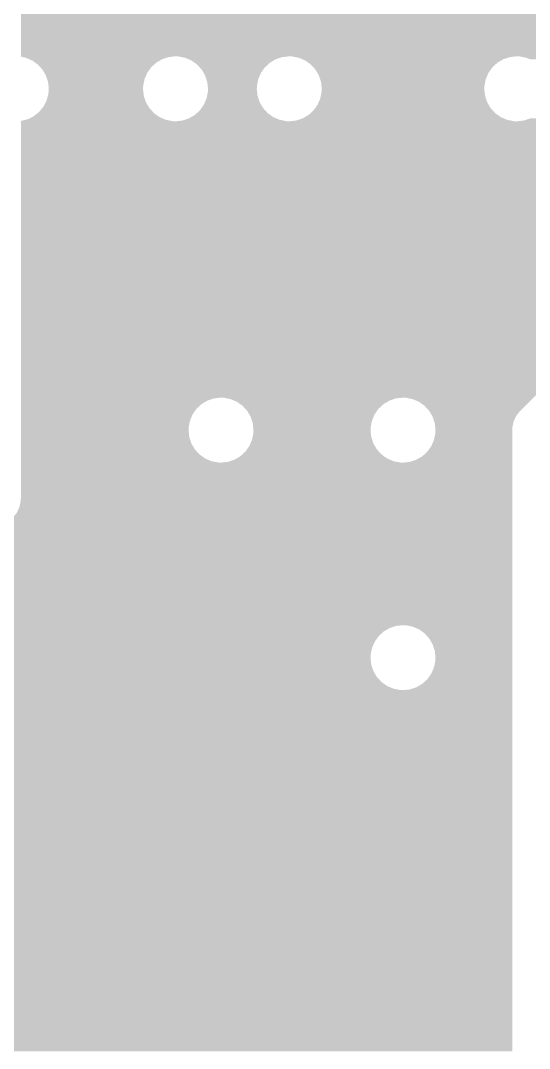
# Model space of a CAD drawing. Extents: x 295 to 953, y 10 to 290.
# Drawn here: x 661.24 to 677.57, y 187.41 to 220.4 of the extents above; entities that cross this region are included whole.
import ezdxf

# ---------------------------------------------------------------- set-up
doc = ezdxf.new("R2010")
doc.units = 0
doc.header["$LTSCALE"] = 5
doc.header["$MEASUREMENT"] = 0
doc.layers.add('PWR', color=7, linetype='CONTINUOUS')

msp = doc.modelspace()

# ---------------------------------------------------------------- linework, layer by layer
at = {"layer": 'PWR'}
for points in [[(661.246, 219.981), (661.246, 220.816), (839.135, 219.981), (839.135, 220.816)], [(661.246, 219.958), (661.246, 219.981), (774.8, 219.958), (775.019, 219.981)], [(661.246, 219.889), (661.246, 219.958), (774.59, 219.889), (774.8, 219.958)], [(661.246, 219.778), (661.246, 219.889), (774.4, 219.778), (774.59, 219.889)], [(661.246, 219.629), (661.246, 219.778), (774.237, 219.629), (774.4, 219.778)], [(661.246, 219.449), (661.246, 219.629), (774.11, 219.449), (774.237, 219.629)], [(661.246, 219.251), (661.246, 219.449), (774.024, 219.251), (774.11, 219.449)], [(661.246, 219.241), (661.246, 219.251), (666.119, 219.241), (666.212, 219.251)], [(661.246, 219.24), (661.246, 219.241), (666.114, 219.24), (666.119, 219.241)], [(661.304, 219.227), (661.246, 219.24), (665.992, 219.227), (666.114, 219.24)], [(661.408, 219.204), (661.304, 219.227), (665.922, 219.204), (665.992, 219.227)], [(661.514, 219.159), (661.408, 219.204), (665.783, 219.159), (665.922, 219.204)], [(661.61, 219.117), (661.514, 219.159), (665.712, 219.117), (665.783, 219.159)], [(661.709, 219.047), (661.61, 219.117), (665.593, 219.047), (665.712, 219.117)], [(661.79, 218.99), (661.709, 219.047), (665.53, 218.99), (665.593, 219.047)], [(666.303, 219.247), (666.212, 219.251), (669.825, 219.247), (669.863, 219.251)], [(666.401, 219.227), (666.303, 219.247), (669.644, 219.227), (669.825, 219.247)], [(666.52, 219.204), (666.401, 219.227), (669.573, 219.204), (669.644, 219.227)], [(666.626, 219.159), (666.52, 219.204), (669.434, 219.159), (669.573, 219.204)], [(666.722, 219.117), (666.626, 219.159), (669.363, 219.117), (669.434, 219.159)], [(666.821, 219.047), (666.722, 219.117), (669.244, 219.047), (669.363, 219.117)], [(666.902, 218.99), (666.821, 219.047), (669.181, 218.99), (669.244, 219.047)], [(669.955, 219.247), (669.863, 219.251), (677.127, 219.247), (677.165, 219.251)], [(670.053, 219.227), (669.955, 219.247), (676.946, 219.227), (677.127, 219.247)], [(670.171, 219.204), (670.053, 219.227), (676.875, 219.204), (676.946, 219.227)], [(670.277, 219.159), (670.171, 219.204), (676.737, 219.159), (676.875, 219.204)], [(670.373, 219.117), (670.277, 219.159), (676.666, 219.117), (676.737, 219.159)], [(670.472, 219.047), (670.373, 219.117), (676.546, 219.047), (676.666, 219.117)], [(670.553, 218.99), (670.472, 219.047), (676.483, 218.99), (676.546, 219.047)], [(677.257, 219.247), (677.165, 219.251), (719.482, 219.247), (719.52, 219.251)], [(677.355, 219.227), (677.257, 219.247), (719.301, 219.227), (719.482, 219.247)], [(677.473, 219.204), (677.355, 219.227), (719.23, 219.204), (719.301, 219.227)], [(677.58, 219.159), (677.473, 219.204), (719.091, 219.159), (719.23, 219.204)], [(661.874, 218.898), (661.79, 218.99), (665.43, 218.898), (665.53, 218.99)], [(661.939, 218.827), (661.874, 218.898), (665.379, 218.827), (665.43, 218.898)], [(662.002, 218.719), (661.939, 218.827), (665.302, 218.719), (665.379, 218.827)], [(662.05, 218.637), (662.002, 218.719), (665.267, 218.637), (665.302, 218.719)], [(666.985, 218.898), (666.902, 218.99), (669.081, 218.898), (669.181, 218.99)], [(667.051, 218.827), (666.985, 218.898), (669.03, 218.827), (669.081, 218.898)], [(667.114, 218.719), (667.051, 218.827), (668.954, 218.719), (669.03, 218.827)], [(667.162, 218.637), (667.114, 218.719), (668.918, 218.637), (668.954, 218.719)], [(670.637, 218.898), (670.553, 218.99), (676.384, 218.898), (676.483, 218.99)], [(670.702, 218.827), (670.637, 218.898), (676.333, 218.827), (676.384, 218.898)], [(670.765, 218.719), (670.702, 218.827), (676.256, 218.719), (676.333, 218.827)], [(670.813, 218.637), (670.765, 218.719), (676.221, 218.637), (676.256, 218.719)], [(662.09, 218.516), (662.05, 218.637), (665.215, 218.516), (665.267, 218.637)], [(662.119, 218.427), (662.09, 218.516), (665.198, 218.427), (665.215, 218.516)], [(662.133, 218.3), (662.119, 218.427), (665.173, 218.3), (665.198, 218.427)], [(667.202, 218.516), (667.162, 218.637), (668.867, 218.516), (668.918, 218.637)], [(667.231, 218.427), (667.202, 218.516), (668.849, 218.427), (668.867, 218.516)], [(667.245, 218.3), (667.231, 218.427), (668.824, 218.3), (668.849, 218.427)], [(670.853, 218.516), (670.813, 218.637), (676.169, 218.516), (676.221, 218.637)], [(670.882, 218.427), (670.853, 218.516), (676.152, 218.427), (676.169, 218.516)], [(670.896, 218.3), (670.882, 218.427), (676.127, 218.3), (676.152, 218.427)], [(662.129, 218.043), (662.143, 218.208), (665.186, 218.043), (665.169, 218.208)], [(662.143, 218.208), (662.133, 218.3), (665.169, 218.208), (665.173, 218.3)], [(667.225, 217.989), (667.25, 218.116), (668.843, 217.989), (668.83, 218.116)], [(667.254, 218.208), (667.245, 218.3), (668.82, 218.208), (668.824, 218.3)], [(667.25, 218.116), (667.254, 218.208), (668.83, 218.116), (668.82, 218.208)], [(670.877, 217.989), (670.902, 218.116), (676.146, 217.989), (676.132, 218.116)], [(670.906, 218.208), (670.896, 218.3), (676.123, 218.208), (676.127, 218.3)], [(670.902, 218.116), (670.906, 218.208), (676.132, 218.116), (676.123, 218.208)], [(661.971, 217.634), (662.046, 217.779), (665.346, 217.634), (665.261, 217.779)], [(662.046, 217.779), (662.072, 217.83), (665.261, 217.779), (665.244, 217.83)], [(662.072, 217.83), (662.115, 217.989), (665.244, 217.83), (665.192, 217.989)], [(662.115, 217.989), (662.129, 218.043), (665.192, 217.989), (665.186, 218.043)], [(667.121, 217.697), (667.156, 217.779), (668.96, 217.697), (668.912, 217.779)], [(667.156, 217.779), (667.208, 217.9), (668.912, 217.779), (668.873, 217.9)], [(667.208, 217.9), (667.225, 217.989), (668.873, 217.9), (668.843, 217.989)], [(670.772, 217.697), (670.807, 217.779), (676.263, 217.697), (676.215, 217.779)], [(670.807, 217.779), (670.859, 217.9), (676.215, 217.779), (676.175, 217.9)], [(670.859, 217.9), (670.877, 217.989), (676.175, 217.9), (676.146, 217.989)], [(661.658, 217.327), (661.783, 217.426), (665.661, 217.327), (665.521, 217.426)], [(661.783, 217.426), (661.83, 217.464), (665.521, 217.426), (665.487, 217.464)], [(661.83, 217.464), (661.933, 217.589), (665.487, 217.464), (665.372, 217.589)], [(661.933, 217.589), (661.971, 217.634), (665.372, 217.589), (665.346, 217.634)], [(666.83, 217.369), (666.894, 217.426), (669.254, 217.369), (669.172, 217.426)], [(666.894, 217.426), (666.993, 217.518), (669.172, 217.426), (669.089, 217.518)], [(666.993, 217.518), (667.044, 217.589), (669.089, 217.518), (669.024, 217.589)], [(667.044, 217.589), (667.121, 217.697), (669.024, 217.589), (668.96, 217.697)], [(670.482, 217.369), (670.545, 217.426), (676.556, 217.369), (676.475, 217.426)], [(670.545, 217.426), (670.644, 217.518), (676.475, 217.426), (676.391, 217.518)], [(670.644, 217.518), (670.695, 217.589), (676.391, 217.518), (676.326, 217.589)], [(670.695, 217.589), (670.772, 217.697), (676.326, 217.589), (676.263, 217.697)], [(661.246, 217.176), (661.39, 217.212), (666.088, 217.176), (665.903, 217.212)], [(661.246, 217.175), (661.246, 217.176), (666.09, 217.175), (666.088, 217.176)], [(661.246, 217.169), (661.246, 217.175), (666.12, 217.169), (666.09, 217.175)], [(661.246, 217.165), (661.246, 217.169), (666.212, 217.165), (666.12, 217.169)], [(661.246, 217.111), (661.246, 217.165), (682.162, 217.111), (682.188, 217.165)], [(661.246, 217.05), (661.246, 217.111), (682.138, 217.05), (682.162, 217.111)], [(661.39, 217.212), (661.46, 217.229), (665.903, 217.212), (665.862, 217.229)], [(661.46, 217.229), (661.601, 217.299), (665.862, 217.229), (665.701, 217.299)], [(661.601, 217.299), (661.658, 217.327), (665.701, 217.299), (665.661, 217.327)], [(666.212, 217.165), (666.25, 217.169), (669.863, 217.165), (669.771, 217.169)], [(666.25, 217.169), (666.431, 217.189), (669.771, 217.169), (669.673, 217.189)], [(666.431, 217.189), (666.502, 217.212), (669.673, 217.189), (669.555, 217.212)], [(666.502, 217.212), (666.64, 217.257), (669.555, 217.212), (669.449, 217.257)], [(666.64, 217.257), (666.711, 217.299), (669.449, 217.257), (669.352, 217.299)], [(666.711, 217.299), (666.83, 217.369), (669.352, 217.299), (669.254, 217.369)], [(669.863, 217.165), (669.901, 217.169), (677.165, 217.165), (677.073, 217.169)], [(669.901, 217.169), (670.082, 217.189), (677.073, 217.169), (676.976, 217.189)], [(670.082, 217.189), (670.153, 217.212), (676.976, 217.189), (676.857, 217.212)], [(670.153, 217.212), (670.291, 217.257), (676.857, 217.212), (676.751, 217.257)], [(670.291, 217.257), (670.362, 217.299), (676.751, 217.257), (676.655, 217.299)], [(670.362, 217.299), (670.482, 217.369), (676.655, 217.299), (676.556, 217.369)], [(677.165, 217.165), (677.21, 217.17), (682.188, 217.165), (682.19, 217.17)], [(677.21, 217.17), (677.385, 217.189), (682.19, 217.17), (682.2, 217.189)], [(677.385, 217.189), (677.502, 217.227), (682.2, 217.189), (682.222, 217.227)], [(677.502, 217.227), (677.594, 217.257), (682.222, 217.227), (682.242, 217.257)], [(661.246, 216.987), (661.246, 217.05), (682.119, 216.987), (682.138, 217.05)], [(661.246, 216.923), (661.246, 216.987), (682.104, 216.923), (682.119, 216.987)], [(661.246, 216.858), (661.246, 216.923), (682.094, 216.858), (682.104, 216.923)], [(661.246, 216.793), (661.246, 216.858), (682.088, 216.793), (682.094, 216.858)], [(661.246, 216.727), (661.246, 216.793), (682.087, 216.727), (682.088, 216.793)], [(661.246, 216.662), (661.246, 216.727), (682.091, 216.662), (682.087, 216.727)], [(661.246, 216.597), (661.246, 216.662), (682.1, 216.597), (682.091, 216.662)], [(661.246, 216.533), (661.246, 216.597), (682.113, 216.533), (682.1, 216.597)], [(661.246, 216.469), (661.246, 216.533), (682.13, 216.469), (682.113, 216.533)], [(661.246, 216.408), (661.246, 216.469), (682.152, 216.408), (682.13, 216.469)], [(661.246, 216.348), (661.246, 216.408), (682.179, 216.348), (682.152, 216.408)], [(661.246, 216.29), (661.246, 216.348), (682.209, 216.29), (682.179, 216.348)], [(661.246, 216.234), (661.246, 216.29), (682.244, 216.234), (682.209, 216.29)], [(661.246, 216.213), (661.246, 216.234), (682.258, 216.213), (682.244, 216.234)], [(661.246, 216.165), (661.246, 216.213), (688.719, 216.165), (688.691, 216.213)], [(661.246, 215.998), (661.246, 216.165), (682.473, 215.998), (682.639, 216.165)], [(661.246, 215.962), (661.246, 215.998), (682.528, 215.962), (682.473, 215.998)], [(661.246, 215.93), (661.246, 215.962), (682.585, 215.93), (682.528, 215.962)], [(661.246, 215.902), (661.246, 215.93), (682.644, 215.902), (682.585, 215.93)], [(661.246, 215.878), (661.246, 215.902), (682.705, 215.878), (682.644, 215.902)], [(661.246, 215.859), (661.246, 215.878), (682.768, 215.859), (682.705, 215.878)], [(661.246, 215.844), (661.246, 215.859), (682.832, 215.844), (682.768, 215.859)], [(661.246, 215.834), (661.246, 215.844), (682.897, 215.834), (682.832, 215.844)], [(661.246, 215.829), (661.246, 215.834), (682.962, 215.829), (682.897, 215.834)], [(661.246, 215.828), (661.246, 215.829), (683.027, 215.828), (682.962, 215.829)], [(661.246, 215.751), (661.246, 215.828), (689.271, 215.751), (689.094, 215.828)], [(661.246, 215.709), (661.246, 215.751), (689.488, 215.709), (689.271, 215.751)], [(661.246, 215.705), (661.246, 215.709), (689.58, 215.705), (689.488, 215.709)], [(661.246, 215.677), (661.246, 215.705), (734, 215.677), (733.99, 215.705)], [(661.246, 215.617), (661.246, 215.677), (734.026, 215.617), (734, 215.677)], [(661.246, 215.559), (661.246, 215.617), (734.057, 215.559), (734.026, 215.617)], [(661.246, 215.504), (661.246, 215.559), (734.092, 215.504), (734.057, 215.559)], [(661.246, 215.483), (661.246, 215.504), (734.106, 215.483), (734.092, 215.504)], [(661.246, 215.434), (661.246, 215.483), (736.916, 215.434), (736.887, 215.483)], [(661.246, 215.268), (661.246, 215.434), (734.321, 215.268), (734.487, 215.434)], [(661.246, 215.232), (661.246, 215.268), (734.375, 215.232), (734.321, 215.268)], [(661.246, 215.2), (661.246, 215.232), (734.433, 215.2), (734.375, 215.232)], [(661.246, 215.172), (661.246, 215.2), (734.492, 215.172), (734.433, 215.2)], [(661.246, 215.148), (661.246, 215.172), (734.553, 215.148), (734.492, 215.172)], [(661.246, 215.129), (661.246, 215.148), (734.616, 215.129), (734.553, 215.148)], [(661.246, 215.114), (661.246, 215.129), (734.68, 215.114), (734.616, 215.129)], [(661.246, 215.104), (661.246, 215.114), (734.744, 215.104), (734.68, 215.114)], [(661.246, 215.098), (661.246, 215.104), (734.81, 215.098), (734.744, 215.104)], [(661.246, 215.097), (661.246, 215.098), (734.875, 215.097), (734.81, 215.098)], [(661.246, 215.021), (661.246, 215.097), (737.468, 215.021), (737.29, 215.097)], [(661.246, 214.979), (661.246, 215.021), (737.684, 214.979), (737.468, 215.021)], [(661.246, 214.974), (661.246, 214.979), (737.776, 214.974), (737.684, 214.979)], [(661.246, 214.865), (661.246, 214.974), (752.845, 214.865), (752.892, 214.974)], [(661.246, 214.649), (661.246, 214.865), (752.803, 214.649), (752.845, 214.865)], [(661.246, 214.557), (661.246, 214.649), (752.799, 214.557), (752.803, 214.649)], [(661.246, 214.338), (661.246, 214.557), (752.822, 214.338), (752.799, 214.557)], [(661.246, 214.128), (661.246, 214.338), (752.891, 214.128), (752.822, 214.338)], [(661.246, 213.938), (661.246, 214.128), (753.002, 213.938), (752.891, 214.128)], [(661.246, 213.775), (661.246, 213.938), (753.151, 213.775), (753.002, 213.938)], [(661.246, 213.648), (661.246, 213.775), (753.331, 213.648), (753.151, 213.775)], [(661.246, 213.561), (661.246, 213.648), (753.533, 213.561), (753.331, 213.648)], [(661.246, 213.546), (661.246, 213.561), (753.607, 213.546), (753.533, 213.561)], [(661.246, 213.523), (661.246, 213.546), (727.255, 213.523), (727.553, 213.546)], [(661.246, 213.453), (661.246, 213.523), (726.965, 213.453), (727.255, 213.523)], [(661.246, 213.339), (661.246, 213.453), (726.688, 213.339), (726.965, 213.453)], [(661.246, 213.184), (661.246, 213.339), (726.434, 213.184), (726.688, 213.339)], [(661.246, 212.991), (661.246, 213.184), (726.206, 212.991), (726.434, 213.184)], [(661.246, 212.764), (661.246, 212.991), (726.011, 212.764), (726.206, 212.991)], [(661.246, 212.51), (661.246, 212.764), (725.854, 212.51), (726.011, 212.764)], [(661.246, 212.366), (661.246, 212.51), (725.794, 212.366), (725.854, 212.51)], [(661.246, 212.235), (661.246, 212.366), (725.739, 212.235), (725.794, 212.366)], [(661.246, 211.945), (661.246, 212.235), (725.667, 211.945), (725.739, 212.235)], [(661.246, 211.636), (661.246, 211.945), (725.642, 211.636), (725.667, 211.945)], [(661.246, 211.338), (661.246, 211.636), (725.666, 211.338), (725.642, 211.636)], [(661.246, 211.048), (661.246, 211.338), (725.735, 211.048), (725.666, 211.338)], [(661.246, 210.772), (661.246, 211.048), (725.849, 210.772), (725.735, 211.048)], [(661.246, 210.517), (661.246, 210.772), (726.004, 210.517), (725.849, 210.772)], [(661.246, 210.289), (661.246, 210.517), (726.198, 210.289), (726.004, 210.517)], [(661.246, 210.094), (661.246, 210.289), (726.424, 210.094), (726.198, 210.289)], [(661.246, 209.937), (661.246, 210.094), (726.678, 209.937), (726.424, 210.094)], [(661.246, 209.822), (661.246, 209.937), (726.953, 209.822), (726.678, 209.937)], [(661.246, 209.751), (661.246, 209.822), (727.243, 209.751), (726.953, 209.822)], [(661.246, 209.725), (661.246, 209.751), (727.553, 209.725), (727.243, 209.751)], [(661.246, 209.445), (661.246, 209.725), (839.135, 209.445), (839.135, 209.725)], [(661.246, 209.027), (661.246, 209.445), (839.135, 209.027), (839.135, 209.445)], [(661.246, 209.004), (661.246, 209.027), (689.36, 209.004), (689.58, 209.027)], [(661.246, 208.935), (661.246, 209.004), (689.151, 208.935), (689.36, 209.004)], [(661.246, 208.861), (661.246, 208.935), (689.014, 208.861), (689.151, 208.935)], [(661.246, 208.838), (661.246, 208.861), (678.425, 208.838), (678.626, 208.861)], [(661.246, 208.769), (661.246, 208.838), (678.235, 208.769), (678.425, 208.838)], [(661.246, 208.659), (661.246, 208.769), (678.066, 208.659), (678.235, 208.769)], [(661.246, 208.604), (661.246, 208.659), (678.006, 208.604), (678.066, 208.659)], [(661.246, 208.297), (661.246, 208.604), (677.699, 208.297), (678.006, 208.604)], [(661.246, 208.274), (661.246, 208.297), (667.453, 208.274), (667.672, 208.297)], [(661.246, 208.205), (661.246, 208.274), (667.243, 208.205), (667.453, 208.274)], [(661.246, 208.094), (661.246, 208.205), (667.053, 208.094), (667.243, 208.205)], [(667.764, 208.293), (667.672, 208.297), (673.476, 208.293), (673.514, 208.297)], [(667.862, 208.274), (667.764, 208.293), (673.295, 208.274), (673.476, 208.293)], [(667.98, 208.25), (667.862, 208.274), (673.224, 208.25), (673.295, 208.274)], [(668.086, 208.205), (667.98, 208.25), (673.085, 208.205), (673.224, 208.25)], [(668.183, 208.163), (668.086, 208.205), (673.015, 208.163), (673.085, 208.205)], [(668.281, 208.094), (668.183, 208.163), (672.895, 208.094), (673.015, 208.163)], [(673.606, 208.293), (673.514, 208.297), (677.695, 208.293), (677.699, 208.297)], [(673.822, 208.25), (673.606, 208.293), (677.653, 208.25), (677.695, 208.293)], [(674.025, 208.163), (673.822, 208.25), (677.565, 208.163), (677.653, 208.25)], [(674.204, 208.036), (674.025, 208.163), (677.438, 208.036), (677.565, 208.163)], [(661.246, 207.945), (661.246, 208.094), (666.891, 207.945), (667.053, 208.094)], [(661.246, 207.765), (661.246, 207.945), (666.763, 207.765), (666.891, 207.945)], [(668.362, 208.036), (668.281, 208.094), (672.832, 208.036), (672.895, 208.094)], [(668.446, 207.945), (668.362, 208.036), (672.733, 207.945), (672.832, 208.036)], [(668.511, 207.873), (668.446, 207.945), (672.682, 207.873), (672.733, 207.945)], [(668.575, 207.765), (668.511, 207.873), (672.605, 207.765), (672.682, 207.873)], [(674.353, 207.874), (674.204, 208.036), (677.276, 207.874), (677.438, 208.036)], [(674.353, 207.873), (674.353, 207.874), (677.275, 207.873), (677.276, 207.874)], [(674.446, 207.716), (674.353, 207.873), (677.15, 207.716), (677.275, 207.873)], [(661.246, 207.562), (661.246, 207.765), (666.676, 207.562), (666.763, 207.765)], [(661.246, 207.346), (661.246, 207.562), (666.633, 207.346), (666.676, 207.562)], [(668.623, 207.683), (668.575, 207.765), (672.57, 207.683), (672.605, 207.765)], [(668.662, 207.562), (668.623, 207.683), (672.518, 207.562), (672.57, 207.683)], [(668.692, 207.473), (668.662, 207.562), (672.5, 207.473), (672.518, 207.562)], [(674.465, 207.683), (674.446, 207.716), (677.135, 207.683), (677.15, 207.716)], [(674.514, 207.533), (674.465, 207.683), (677.065, 207.533), (677.135, 207.683)], [(674.534, 207.473), (674.514, 207.533), (677.052, 207.473), (677.065, 207.533)], [(661.246, 207.254), (661.246, 207.346), (666.629, 207.254), (666.633, 207.346)], [(661.246, 207.035), (661.246, 207.254), (666.653, 207.035), (666.629, 207.254)], [(668.705, 207.346), (668.692, 207.473), (672.475, 207.346), (672.5, 207.473)], [(668.715, 207.254), (668.705, 207.346), (672.471, 207.254), (672.475, 207.346)], [(668.711, 207.162), (668.715, 207.254), (672.481, 207.162), (672.471, 207.254)], [(674.548, 207.335), (674.534, 207.473), (677.023, 207.335), (677.052, 207.473)], [(674.557, 207.254), (674.548, 207.335), (677.019, 207.254), (677.023, 207.335)], [(674.553, 207.162), (674.557, 207.254), (677.019, 207.162), (677.019, 207.254)], [(661.246, 206.826), (661.246, 207.035), (666.721, 206.826), (666.653, 207.035)], [(668.616, 206.826), (668.668, 206.946), (672.563, 206.826), (672.524, 206.946)], [(668.668, 206.946), (668.686, 207.035), (672.524, 206.946), (672.495, 207.035)], [(668.686, 207.035), (668.711, 207.162), (672.495, 207.035), (672.481, 207.162)], [(674.423, 206.744), (674.51, 206.946), (677.019, 206.744), (677.019, 206.946)], [(674.51, 206.946), (674.553, 207.162), (677.019, 206.946), (677.019, 207.162)], [(661.246, 206.635), (661.246, 206.826), (666.833, 206.635), (666.721, 206.826)], [(661.246, 206.473), (661.246, 206.635), (666.982, 206.473), (666.833, 206.635)], [(668.354, 206.473), (668.454, 206.564), (672.824, 206.473), (672.74, 206.564)], [(668.454, 206.564), (668.504, 206.635), (672.74, 206.564), (672.675, 206.635)], [(668.504, 206.635), (668.581, 206.744), (672.675, 206.635), (672.611, 206.744)], [(668.581, 206.744), (668.616, 206.826), (672.611, 206.744), (672.563, 206.826)], [(674.133, 206.415), (674.296, 206.564), (677.019, 206.415), (677.019, 206.564)], [(674.296, 206.564), (674.423, 206.744), (677.019, 206.564), (677.019, 206.744)], [(661.246, 206.345), (661.246, 206.473), (667.161, 206.345), (666.982, 206.473)], [(661.246, 206.258), (661.246, 206.345), (667.364, 206.258), (667.161, 206.345)], [(661.246, 206.216), (661.246, 206.258), (667.58, 206.216), (667.364, 206.258)], [(661.246, 206.211), (661.246, 206.216), (667.672, 206.211), (667.58, 206.216)], [(661.246, 205.064), (661.246, 206.211), (677.019, 205.064), (677.019, 206.211)], [(667.672, 206.211), (667.71, 206.216), (673.514, 206.211), (673.422, 206.216)], [(667.71, 206.216), (667.891, 206.235), (673.422, 206.216), (673.324, 206.235)], [(667.891, 206.235), (667.962, 206.258), (673.324, 206.235), (673.206, 206.258)], [(667.962, 206.258), (668.101, 206.304), (673.206, 206.258), (673.1, 206.304)], [(668.101, 206.304), (668.172, 206.345), (673.1, 206.304), (673.003, 206.345)], [(668.172, 206.345), (668.291, 206.415), (673.003, 206.345), (672.905, 206.415)], [(668.291, 206.415), (668.354, 206.473), (672.905, 206.415), (672.824, 206.473)], [(673.514, 206.211), (673.733, 206.235), (677.019, 206.211), (677.019, 206.235)], [(673.733, 206.235), (673.943, 206.304), (677.019, 206.235), (677.019, 206.304)], [(673.943, 206.304), (674.133, 206.415), (677.019, 206.304), (677.019, 206.415)], [(661.2, 204.785), (661.242, 204.983), (677.019, 204.785), (677.019, 204.983)], [(661.242, 204.983), (661.246, 205.064), (677.019, 204.983), (677.019, 205.064)], [(660.989, 204.444), (661.115, 204.602), (677.019, 204.444), (677.019, 204.602)], [(661.115, 204.602), (661.2, 204.785), (677.019, 204.602), (677.019, 204.785)], [(660.259, 203.714), (660.989, 204.444), (677.019, 203.714), (677.019, 204.444)], [(659.84, 203.48), (660.03, 203.549), (677.019, 203.48), (677.019, 203.549)], [(660.03, 203.549), (660.199, 203.659), (677.019, 203.549), (677.019, 203.659)], [(660.199, 203.659), (660.259, 203.714), (677.019, 203.659), (677.019, 203.714)], [(616.18, 203.456), (616.18, 203.457), (677.019, 203.456), (677.019, 203.457)], [(616.278, 203.431), (616.18, 203.456), (677.019, 203.431), (677.019, 203.456)], [(616.481, 203.344), (616.278, 203.431), (677.019, 203.344), (677.019, 203.431)], [(616.661, 203.216), (616.481, 203.344), (677.019, 203.216), (677.019, 203.344)], [(616.81, 203.054), (616.661, 203.216), (677.019, 203.054), (677.019, 203.216)], [(659.639, 203.457), (659.84, 203.48), (677.019, 203.457), (677.019, 203.48)], [(616.921, 202.863), (616.81, 203.054), (677.019, 202.863), (677.019, 203.054)], [(616.99, 202.654), (616.921, 202.863), (677.019, 202.654), (677.019, 202.863)], [(617.013, 202.435), (616.99, 202.654), (677.019, 202.435), (677.019, 202.654)], [(617.002, 202.309), (617.009, 202.343), (677.019, 202.309), (677.019, 202.343)], [(617.009, 202.343), (617.013, 202.435), (677.019, 202.343), (677.019, 202.435)], [(637.093, 202.305), (637.002, 202.309), (677.019, 202.305), (677.019, 202.309)], [(637.31, 202.262), (637.093, 202.305), (677.019, 202.262), (677.019, 202.305)], [(637.512, 202.175), (637.31, 202.262), (677.019, 202.175), (677.019, 202.262)], [(637.692, 202.048), (637.512, 202.175), (677.019, 202.048), (677.019, 202.175)], [(637.841, 201.885), (637.692, 202.048), (677.019, 201.885), (677.019, 202.048)], [(637.952, 201.695), (637.841, 201.885), (677.019, 201.695), (677.019, 201.885)], [(638.021, 201.485), (637.952, 201.695), (677.019, 201.485), (677.019, 201.695)], [(638.044, 201.266), (638.021, 201.485), (677.019, 201.266), (677.019, 201.485)], [(638.04, 201.174), (638.044, 201.266), (677.019, 201.174), (677.019, 201.266)], [(637.926, 200.791), (637.974, 200.902), (672.895, 200.791), (673.085, 200.902)], [(637.974, 200.902), (637.998, 200.958), (673.085, 200.902), (673.255, 200.958)], [(637.998, 200.958), (638, 200.971), (673.255, 200.958), (673.295, 200.971)], [(638, 200.971), (638.005, 200.995), (673.295, 200.971), (673.514, 200.995)], [(638.005, 200.995), (638.04, 201.174), (677.019, 200.995), (677.019, 201.174)], [(673.606, 200.99), (673.514, 200.995), (677.019, 200.99), (677.019, 200.995)], [(673.822, 200.948), (673.606, 200.99), (677.019, 200.948), (677.019, 200.99)], [(674.025, 200.861), (673.822, 200.948), (677.019, 200.861), (677.019, 200.948)], [(637.659, 200.462), (637.783, 200.576), (672.605, 200.462), (672.685, 200.576)], [(637.783, 200.576), (637.83, 200.642), (672.685, 200.576), (672.733, 200.642)], [(637.83, 200.642), (637.911, 200.756), (672.733, 200.642), (672.856, 200.756)], [(637.911, 200.756), (637.926, 200.791), (672.856, 200.756), (672.895, 200.791)], [(674.204, 200.733), (674.025, 200.861), (677.019, 200.733), (677.019, 200.861)], [(674.353, 200.571), (674.204, 200.733), (677.019, 200.571), (677.019, 200.733)], [(637.002, 200.223), (637.221, 200.247), (672.511, 200.223), (672.515, 200.247)], [(637.221, 200.247), (637.261, 200.26), (672.515, 200.247), (672.518, 200.26)], [(637.261, 200.26), (637.43, 200.316), (672.518, 200.26), (672.542, 200.316)], [(637.43, 200.316), (637.62, 200.427), (672.542, 200.316), (672.59, 200.427)], [(637.62, 200.427), (637.659, 200.462), (672.59, 200.427), (672.605, 200.462)], [(674.465, 200.38), (674.353, 200.571), (677.019, 200.38), (677.019, 200.571)], [(674.534, 200.171), (674.465, 200.38), (677.019, 200.171), (677.019, 200.38)], [(618.483, 199.972), (618.504, 199.992), (672.472, 199.972), (672.473, 199.992)], [(618.504, 199.992), (618.541, 200.044), (672.473, 199.992), (672.475, 200.044)], [(618.541, 200.044), (618.632, 200.171), (672.475, 200.044), (672.5, 200.171)], [(618.632, 200.171), (618.655, 200.223), (672.5, 200.171), (672.511, 200.223)], [(619.567, 199.968), (619.476, 199.972), (672.472, 199.968), (672.472, 199.972)], [(619.651, 199.952), (619.567, 199.968), (672.471, 199.952), (672.472, 199.968)], [(619.784, 199.926), (619.651, 199.952), (672.474, 199.926), (672.471, 199.952)], [(619.986, 199.839), (619.784, 199.926), (672.483, 199.839), (672.474, 199.926)], [(674.557, 199.952), (674.534, 200.171), (677.019, 199.952), (677.019, 200.171)], [(674.553, 199.86), (674.557, 199.952), (677.019, 199.86), (677.019, 199.952)], [(620.136, 199.733), (619.986, 199.839), (672.495, 199.733), (672.483, 199.839)], [(620.166, 199.711), (620.136, 199.733), (672.502, 199.711), (672.495, 199.733)], [(620.315, 199.548), (620.166, 199.711), (672.555, 199.548), (672.502, 199.711)], [(674.423, 199.441), (674.51, 199.644), (677.019, 199.441), (677.019, 199.644)], [(674.51, 199.644), (674.553, 199.86), (677.019, 199.644), (677.019, 199.86)], [(620.323, 199.534), (620.315, 199.548), (672.56, 199.534), (672.555, 199.548)], [(656.81, 199.53), (656.718, 199.534), (672.561, 199.53), (672.56, 199.534)], [(656.845, 199.523), (656.81, 199.53), (672.563, 199.523), (672.561, 199.53)], [(657.026, 199.487), (656.845, 199.523), (672.584, 199.487), (672.563, 199.523)], [(657.229, 199.4), (657.026, 199.487), (672.635, 199.4), (672.584, 199.487)], [(657.324, 199.333), (657.229, 199.4), (672.675, 199.333), (672.635, 199.4)], [(657.409, 199.273), (657.324, 199.333), (672.73, 199.273), (672.675, 199.333)], [(657.503, 199.17), (657.409, 199.273), (672.824, 199.17), (672.73, 199.273)], [(674.133, 199.112), (674.296, 199.261), (677.019, 199.112), (677.019, 199.261)], [(674.296, 199.261), (674.423, 199.441), (677.019, 199.261), (677.019, 199.441)], [(657.558, 199.11), (657.503, 199.17), (672.908, 199.11), (672.824, 199.17)], [(657.597, 199.043), (657.558, 199.11), (673.003, 199.043), (672.908, 199.11)], [(657.648, 198.956), (657.597, 199.043), (673.206, 198.956), (673.003, 199.043)], [(657.669, 198.92), (657.648, 198.956), (673.387, 198.92), (673.206, 198.956)], [(673.514, 198.909), (673.733, 198.932), (677.019, 198.909), (677.019, 198.932)], [(673.733, 198.932), (673.943, 199.001), (677.019, 198.932), (677.019, 199.001)], [(673.943, 199.001), (674.133, 199.112), (677.019, 199.001), (677.019, 199.112)], [(657.671, 198.913), (657.669, 198.92), (673.422, 198.913), (673.387, 198.92)], [(657.673, 198.909), (657.671, 198.913), (673.514, 198.909), (673.422, 198.913)], [(657.738, 198.71), (657.673, 198.909), (677.019, 198.71), (677.019, 198.909)], [(657.761, 198.491), (657.738, 198.71), (677.019, 198.491), (677.019, 198.71)], [(657.715, 198.183), (657.757, 198.399), (677.019, 198.183), (677.019, 198.399)], [(657.757, 198.399), (657.761, 198.491), (677.019, 198.399), (677.019, 198.491)], [(657.5, 197.801), (657.627, 197.981), (677.019, 197.801), (677.019, 197.981)], [(657.627, 197.981), (657.715, 198.183), (677.019, 197.981), (677.019, 198.183)], [(657.147, 197.541), (657.337, 197.652), (677.019, 197.541), (677.019, 197.652)], [(657.337, 197.652), (657.5, 197.801), (677.019, 197.652), (677.019, 197.801)], [(646.037, 197.343), (646.193, 197.395), (677.019, 197.343), (677.019, 197.395)], [(646.193, 197.395), (646.285, 197.448), (677.019, 197.395), (677.019, 197.448)], [(652.429, 197.339), (652.337, 197.343), (677.019, 197.339), (677.019, 197.343)], [(652.645, 197.297), (652.429, 197.339), (677.019, 197.297), (677.019, 197.339)], [(652.847, 197.21), (652.645, 197.297), (677.019, 197.21), (677.019, 197.297)], [(656.718, 197.448), (656.938, 197.472), (677.019, 197.448), (677.019, 197.472)], [(656.938, 197.472), (657.147, 197.541), (677.019, 197.472), (677.019, 197.541)], [(653.027, 197.082), (652.847, 197.21), (677.019, 197.082), (677.019, 197.21)], [(653.176, 196.919), (653.027, 197.082), (677.019, 196.919), (677.019, 197.082)], [(653.287, 196.729), (653.176, 196.919), (677.019, 196.729), (677.019, 196.919)], [(653.356, 196.52), (653.287, 196.729), (677.019, 196.52), (677.019, 196.729)], [(653.38, 196.301), (653.356, 196.52), (677.019, 196.301), (677.019, 196.52)], [(653.376, 196.209), (653.38, 196.301), (677.019, 196.209), (677.019, 196.301)], [(653.246, 195.79), (653.333, 195.992), (677.019, 195.79), (677.019, 195.992)], [(653.333, 195.992), (653.376, 196.209), (677.019, 195.992), (677.019, 196.209)], [(653.118, 195.61), (653.246, 195.79), (677.019, 195.61), (677.019, 195.79)], [(652.556, 195.281), (652.765, 195.35), (677.019, 195.281), (677.019, 195.35)], [(652.765, 195.35), (652.956, 195.461), (677.019, 195.35), (677.019, 195.461)], [(652.956, 195.461), (653.118, 195.61), (677.019, 195.461), (677.019, 195.61)], [(615.24, 189.311), (615.24, 195.258), (677.019, 189.311), (677.019, 195.258)], [(652.337, 195.258), (652.556, 195.281), (677.019, 195.258), (677.019, 195.281)], [(631.982, 189.306), (631.89, 189.311), (677.019, 189.306), (677.019, 189.311)], [(632.198, 189.264), (631.982, 189.306), (677.019, 189.264), (677.019, 189.306)], [(632.4, 189.177), (632.198, 189.264), (677.019, 189.177), (677.019, 189.264)], [(632.58, 189.049), (632.4, 189.177), (677.019, 189.049), (677.019, 189.177)], [(632.729, 188.887), (632.58, 189.049), (677.019, 188.887), (677.019, 189.049)], [(632.84, 188.696), (632.729, 188.887), (677.019, 188.696), (677.019, 188.887)], [(632.909, 188.487), (632.84, 188.696), (677.019, 188.487), (677.019, 188.696)], [(632.933, 188.268), (632.909, 188.487), (677.019, 188.268), (677.019, 188.487)], [(632.886, 187.96), (632.929, 188.176), (677.019, 187.96), (677.019, 188.176)], [(632.929, 188.176), (632.933, 188.268), (677.019, 188.176), (677.019, 188.268)], [(632.671, 187.577), (632.799, 187.757), (677.019, 187.577), (677.019, 187.757)], [(632.799, 187.757), (632.886, 187.96), (677.019, 187.757), (677.019, 187.96)], [(632.318, 187.317), (632.509, 187.428), (677.019, 187.317), (677.019, 187.428)], [(632.509, 187.428), (632.671, 187.577), (677.019, 187.428), (677.019, 187.577)]]:
    msp.add_solid(points, dxfattribs=at)

doc.saveas('drawing.dxf')
